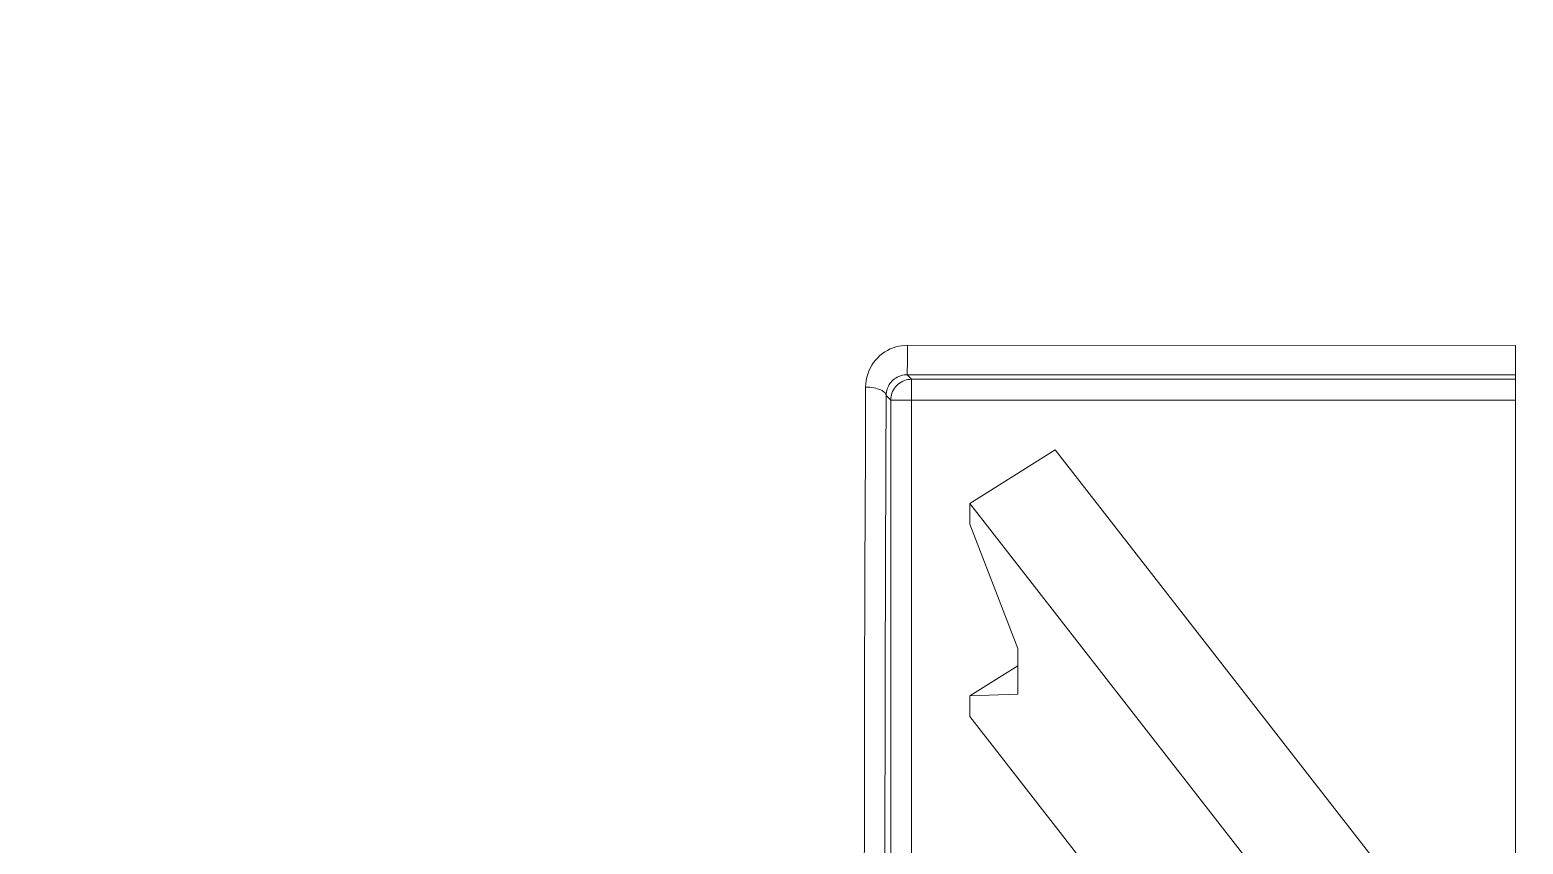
# Model space of a CAD drawing. Header units: millimetres. Extents: x -853320 to 19484, y -510814 to 9708.
# Drawn here: x 4847.69 to 4869.21, y 7680.42 to 7692.16 of the extents above; entities that cross this region are included whole.
import ezdxf

# ---------------------------------------------------------------- set-up
doc = ezdxf.new("R2010")
doc.units = ezdxf.units.MM
for name, color, linetype, lineweight in [('F_DIBOND_soffitto_cassone', 7, 'Continuous', 5), ('F_ELETTRICO', 22, 'Continuous', 5), ('F_PARETE_nuove', 5, 'Continuous', 5), ('F_TUBOLARE sez.40x40', 7, 'Continuous', 5)]:
    doc.layers.add(name, color=color, linetype=linetype, lineweight=lineweight)

# ---------------------------------------------------------------- blocks, each defined once
blk = doc.blocks.new('SCATOLA INCASSO_1 P_sezione e pianta')
at = {"layer": 'F_ELETTRICO'}
for p, q in [((55460.831, -13670.335), (55469.594, -13670.336)), ((55460.832, -13670.416), (55460.831, -13670.335)), ((55469.594, -13686.328), (55469.594, -13670.336)), ((55460.831, -13670.583), (55460.832, -13670.502)), ((55460.831, -13670.633), (55460.831, -13670.583)), ((55460.832, -13670.502), (55460.832, -13670.416)), ((55460.826, -13670.76), (55469.594, -13670.761)), ((55460.826, -13670.76), (55460.891, -13670.825)), ((55460.891, -13670.825), (55469.594, -13670.825)), ((55460.891, -13678.828), (55460.891, -13670.825)), ((55460.524, -13671.058), (55460.591, -13671.125)), ((55460.591, -13671.125), (55469.594, -13671.125)), ((55460.591, -13678.83), (55460.591, -13671.125)), ((55461.733, -13672.617), (55462.962, -13671.844)), ((55462.962, -13671.844), (55467.732, -13677.967)), ((55461.733, -13672.617), (55461.733, -13672.912)), ((55466.503, -13678.741), (55461.733, -13672.617)), ((55462.421, -13674.706), (55461.733, -13672.912)), ((55460.215, -13675.438), (55460.22, -13673.611)), ((55462.421, -13675.364), (55462.421, -13674.706)), ((55460.503, -13678.918), (55460.511, -13675.083)), ((55461.733, -13675.391), (55462.421, -13674.958)), ((55460.211, -13677.295), (55460.215, -13675.438)), ((55461.733, -13675.391), (55462.421, -13675.364)), ((55461.733, -13675.391), (55461.733, -13675.686)), ((55466.503, -13681.809), (55461.733, -13675.686)), ((55460.208, -13679.174), (55460.211, -13677.295))]:
    blk.add_line(p, q, dxfattribs=at)
for points in [[(55460.831, -13670.335), (55460.789, -13670.336), (55460.747, -13670.341), (55460.706, -13670.348), (55460.665, -13670.359), (55460.624, -13670.372), (55460.584, -13670.388), (55460.545, -13670.408), (55460.507, -13670.43), (55460.471, -13670.455), (55460.436, -13670.483), (55460.403, -13670.514), (55460.373, -13670.548), (55460.344, -13670.584), (55460.318, -13670.623), (55460.296, -13670.664), (55460.276, -13670.706), (55460.259, -13670.751), (55460.246, -13670.796), (55460.237, -13670.842), (55460.231, -13670.89), (55460.229, -13670.938)], [(55460.524, -13671.058), (55460.525, -13671.034), (55460.528, -13671.011), (55460.533, -13670.988), (55460.539, -13670.965), (55460.547, -13670.943), (55460.557, -13670.922), (55460.569, -13670.902), (55460.582, -13670.883), (55460.596, -13670.865), (55460.612, -13670.848), (55460.628, -13670.833), (55460.646, -13670.819), (55460.664, -13670.807), (55460.683, -13670.796), (55460.702, -13670.786), (55460.722, -13670.778), (55460.743, -13670.772), (55460.763, -13670.767), (55460.784, -13670.763), (55460.805, -13670.761), (55460.826, -13670.76)], [(55460.826, -13670.76), (55460.827, -13670.758), (55460.827, -13670.754), (55460.828, -13670.747), (55460.828, -13670.738), (55460.829, -13670.726), (55460.829, -13670.711), (55460.83, -13670.695), (55460.83, -13670.676), (55460.831, -13670.633)], [(55460.22, -13673.611), (55460.226, -13671.819), (55460.229, -13670.938)], [(55460.229, -13670.938), (55460.26, -13670.939), (55460.29, -13670.941), (55460.32, -13670.944), (55460.349, -13670.949), (55460.376, -13670.955), (55460.402, -13670.962), (55460.426, -13670.97), (55460.447, -13670.979), (55460.467, -13670.988), (55460.483, -13670.999), (55460.498, -13671.01), (55460.509, -13671.021), (55460.517, -13671.033), (55460.522, -13671.045), (55460.524, -13671.058)], [(55460.891, -13670.825), (55460.865, -13670.826), (55460.839, -13670.83), (55460.813, -13670.835), (55460.788, -13670.843), (55460.764, -13670.853), (55460.741, -13670.866), (55460.719, -13670.88), (55460.698, -13670.896), (55460.679, -13670.914), (55460.661, -13670.933), (55460.645, -13670.954), (55460.631, -13670.976), (55460.619, -13670.999), (55460.609, -13671.024), (55460.601, -13671.048), (55460.596, -13671.074), (55460.592, -13671.099), (55460.591, -13671.125)], [(55460.511, -13675.083), (55460.52, -13672.02), (55460.524, -13671.058)]]:
    blk.add_lwpolyline(points, dxfattribs=at)
blk = doc.blocks.new('BAGNO_camera doppia_rev.01_pianta')
at = {"layer": 'F_TUBOLARE sez.40x40', "true_color": 0x636466}
h = blk.add_hatch(color=251, dxfattribs=at)
h.dxf.hatch_style = 1
h.paths.add_polyline_path([(18738.638, 22475.66), (18778.638, 22475.66), (18778.638, 22995.66), (18738.638, 22995.66)])
h.paths.add_polyline_path([(18740.138, 22475.66), (18777.138, 22475.66), (18777.138, 22995.66), (18740.138, 22995.66)], flags=17)
at = {"layer": 'F_DIBOND_soffitto_cassone', "color": 1}
blk.add_blockref('SCATOLA INCASSO_1 P_sezione e pianta', (-36702.726, 36469.788), dxfattribs=at)

msp = doc.modelspace()

# ---------------------------------------------------------------- block references
at = {"layer": 'F_PARETE_nuove'}
msp.add_blockref('BAGNO_camera doppia_rev.01_pianta', (-13897.772, -15111.845), dxfattribs=at)

doc.saveas('drawing.dxf')
